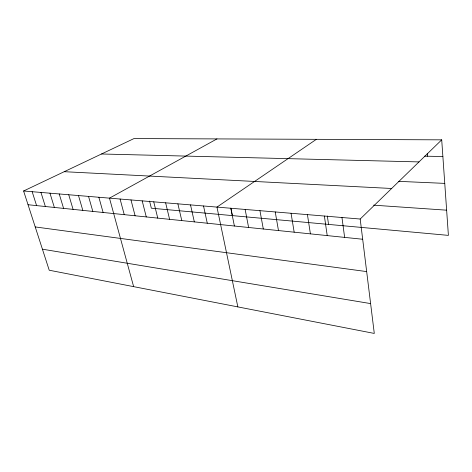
<?xml version="1.0" encoding="UTF-8"?>
<svg xmlns="http://www.w3.org/2000/svg" width="472" height="472" viewBox="0 0 472 472"><rect width="100%" height="100%" fill="white"/><g stroke="black" fill="none" stroke-linecap="round" stroke-linejoin="round"><path stroke-width="0.71" d="M360.189 219.026L374.29 333.433L49.224 270.226L23.6 190.989L360.189 219.026L441.709 139.842L448.4 235.38L151.341 208.193L149.571 201.084M316.37 139.323L216.961 207.096L237.847 306.9M216.967 138.915L109.48 198.146L133.635 286.64M23.6 190.989L133.989 138.567L441.709 139.842M424.641 156.167L442.878 156.521M101.533 153.984L418.988 161.914M398.268 181.331L444.76 183.384M64.233 171.696L391.624 188.487M373.553 205.167L446.636 210.182M28.043 204.73L362.679 239.251M35.223 226.932L366.667 271.595M42.421 249.192L370.608 303.59M32.161 191.703L36.592 205.609M40.952 192.434L45.359 206.512M49.967 193.19L54.357 207.444M59.224 193.957L63.59 208.394M68.735 194.747L73.077 209.373M78.499 195.561L82.812 210.376M88.541 196.399L92.825 211.409M98.86 197.261L103.108 212.471M120.077 199.025L124.248 214.654M130.98 199.933L135.104 215.775M142.196 200.871L146.273 216.925M153.742 201.833L157.76 218.111M165.637 202.818L169.595 219.332M177.885 203.839L181.779 220.589M190.511 204.895L194.334 221.881M203.532 205.975L207.273 223.221M230.885 208.176L232.377 215.61M230.826 208.252L234.395 226.017M245.145 209.444L248.614 227.486M259.942 210.677L263.305 228.997M275.235 211.952L278.48 230.566M291.053 213.267L294.174 232.183M307.431 214.63L310.411 233.858M324.388 216.04L327.22 235.593M327.338 216.011L328.541 224.412M341.964 217.509L344.631 237.387M427.266 153.365L427.49 156.226"/></g></svg>
